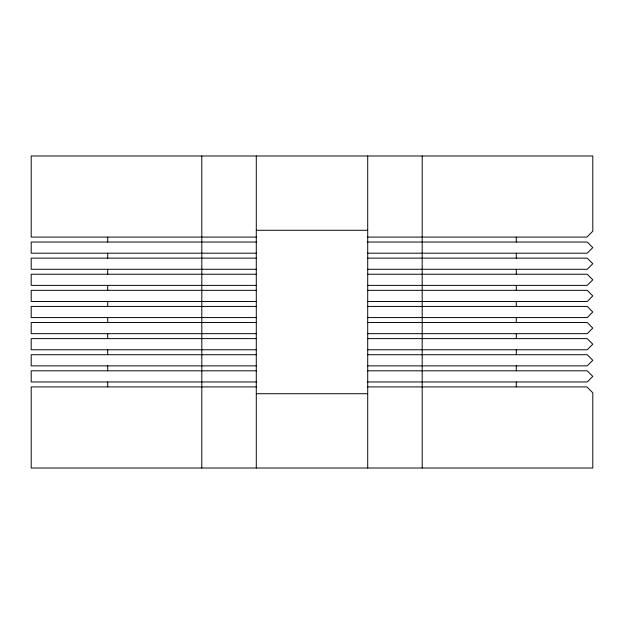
<?xml version="1.0" encoding="UTF-8"?>
<svg xmlns="http://www.w3.org/2000/svg" width="624" height="624" viewBox="0 0 624 624"><rect width="100%" height="100%" fill="white"/><g stroke="black" fill="none" stroke-linecap="round" stroke-linejoin="round"><path stroke-width="0.94" d="M256.285 230.279L367.715 230.279M256.285 237.089L31.2 237.089L31.2 155.984L592.8 155.984L592.8 231.192L586.903 237.089L367.715 237.089M256.285 242.042L31.2 242.042L31.2 253.188L256.285 253.188M367.715 242.042L587.231 242.042L592.8 247.611L587.231 253.188L367.715 253.188M256.285 258.141L31.2 258.141L31.2 269.279L256.285 269.279M367.715 258.141L587.231 258.141L592.8 263.71L587.231 269.279L367.715 269.279M256.285 274.232L31.2 274.232L31.2 285.379L256.285 285.379M367.715 274.232L587.231 274.232L592.8 279.809L587.231 285.379L367.715 285.379M256.285 290.332L31.2 290.332L31.2 301.478L256.285 301.478M367.715 290.332L587.231 290.332L592.8 295.901L587.231 301.478L367.715 301.478M256.285 306.431L31.2 306.431L31.2 317.569L256.285 317.569M367.715 306.431L587.231 306.431L592.8 312L587.231 317.569L367.715 317.569M256.285 322.522L31.2 322.522L31.2 333.668L256.285 333.668M367.715 322.522L587.231 322.522L592.8 328.099L587.231 333.668L367.715 333.668M256.285 338.621L31.2 338.621L31.2 349.768L256.285 349.768M367.715 338.621L587.231 338.621L592.8 344.191L587.231 349.768L367.715 349.768M256.285 354.721L31.2 354.721L31.2 365.859L256.285 365.859M367.715 354.721L587.231 354.721L592.8 360.29L587.231 365.859L367.715 365.859M256.285 370.812L31.2 370.812L31.2 381.958L256.285 381.958M367.715 370.812L587.231 370.812L592.8 376.389L587.231 381.958L367.715 381.958M256.285 386.911L31.2 386.911L31.2 468.016L592.8 468.016L592.8 392.808L586.903 386.911L367.715 386.911M256.285 393.721L367.715 393.721M516.305 237.089L516.305 242.042M516.305 253.188L516.305 258.141M516.305 269.279L516.305 274.232M516.305 285.379L516.305 290.332M516.305 301.478L516.305 306.431M516.305 317.569L516.305 322.522M516.305 333.668L516.305 338.621M516.305 349.768L516.305 354.721M516.305 365.859L516.305 370.812M516.305 381.958L516.305 386.911M422.198 155.984L422.198 468.016M367.715 155.984L367.715 468.016M256.285 155.984L256.285 468.016M201.802 155.984L201.802 468.016M107.695 237.089L107.695 242.042M107.695 253.188L107.695 258.141M107.695 269.279L107.695 274.232M107.695 285.379L107.695 290.332M107.695 301.478L107.695 306.431M107.695 317.569L107.695 322.522M107.695 333.668L107.695 338.621M107.695 349.768L107.695 354.721M107.695 365.859L107.695 370.812M107.695 381.958L107.695 386.911"/></g></svg>
